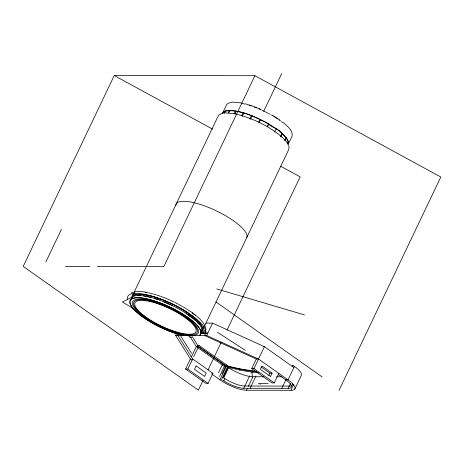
<?xml version="1.0" encoding="UTF-8"?>
<svg xmlns="http://www.w3.org/2000/svg" width="464" height="464" viewBox="0 0 464 464"><rect width="100%" height="100%" fill="white"/><g stroke="black" fill="none" stroke-linecap="round" stroke-linejoin="round"><path stroke-width="0.7" d="M222.691 112.99L225.115 111.047C240.607 109.046 255.386 117.148 268.76 123.975C270.611 127.67 286.346 130.581 280.442 136.723M201.776 331.569L201.991 330.13L206.399 333.233L207.895 333.007M267.513 126.84L268.853 124.033C276.237 128.656 284.432 133.47 288.335 141.584L287.993 144.588L288.527 142.738L287.367 139.415L282.245 133.545L280.639 136.915M205.639 332.636C206.26 327.793 205.059 336.696 205.709 331.574A42.966 12.273 25.5 0 0 164.36 300.539A42.966 12.273 25.5 0 0 127.623 299.518M339.045 390.346L440.8 177.016L254.898 75.702L114.243 75.528L23.2 266.406L131.103 342.635M45.884 261.94L61.416 229.378M132.808 295.005L133.429 293.7M134.05 292.395L217.958 116.481L219.153 114.817L222.581 113.175M241.611 102.973L232.812 102.121L228.52 103.095L227.116 104.093L226.264 105.398L222.517 113.257C226.861 107.961 235.202 111.285 240.886 112.178C250.566 114.805 259.823 118.865 268.517 123.847L267.177 126.655M223.921 113.384L224.994 111.14M224.321 113.257L225.394 111.006M228.271 112.711L229.344 110.467M228.891 112.711L229.964 110.467M234.129 113.825L235.463 111.024M234.906 113.964L236.24 111.157M254.898 75.702L163.856 266.58L97.231 266.498M241.622 115.582L242.962 112.775M242.191 116.383L243.797 113.019M249.736 118.993L251.343 115.623M250.519 119.294L252.126 115.925M263.714 111.279L281.66 73.654M258.715 122.2L260.055 119.393M259.324 122.49L260.664 119.683M192.142 360.18L190.408 358.95L175.653 335.455L176.726 333.21M274.543 132.066L276.15 128.696M178.721 333.842L177.915 335.524L192.63 358.95L212.912 373.282L208.092 383.392L205.871 383.386L185.588 369.054L190.408 358.95M284.838 140.511L286.178 137.704M285.035 140.795L286.375 137.994M287.187 143.701L288.26 141.456M288.324 141.752L287.518 143.434L286.143 141.392L281.805 136.897M288.324 144.084L292.076 136.225C293.225 130.1 286.874 125.86 282.883 122.264M202.437 329.156L203.876 326.146M200.199 334.434L201.005 332.752M204.485 326.186L288.707 149.617L289.031 147.546L288.608 145.568M191.481 356.7L196.295 346.602L189.109 335.153M185.588 369.054L187.81 369.06L192.63 358.95M193.697 356.706L199.056 345.477L228.363 366.189L239.998 368.909L255.293 371.333M175.653 335.455L206.689 335.495L212.582 323.141L264.405 346.683L293.909 367.529M203.058 380.387L198.389 390.172L131.799 343.128M208.04 369.947L213.637 358.208M214.264 356.903L221.108 342.548M227.018 330.153L300.144 176.842L280.476 166.124M218.486 372.783L222.772 363.805M219.518 376.513L224.872 365.284M222.099 373.769L226.386 364.791M293.683 384.511L290.928 390.288L246.512 390.236A20.77 5.933 25.5 0 1 219.913 379.796L226.339 366.322L198.012 346.312M221.45 379.796L227.343 367.447M223.01 377.418L228.363 366.189M223.201 377.551L228.027 367.447M228.561 367.807L223.741 377.916L224.849 378.659A16.878 4.82 25.5 0 0 244.812 386.031L289.234 386.089A16.878 4.82 25.5 0 0 292.529 383.618M290.435 383.56L288.161 388.333L243.745 388.281A16.878 4.82 25.5 0 1 223.781 380.903L224.849 378.659M191.203 334.95L198.517 346.602L227.83 367.308L239.459 370.034L239.998 368.909M278.8 373.363L274.247 382.91L272.026 382.904L251.737 368.573L256.29 359.032L258.512 359.032L288.016 379.877A20.77 5.933 25.5 0 1 290.928 390.288M243.745 388.281L249.632 375.927M252.486 371.061L251.952 372.186L252.399 377.882M251.737 368.573L253.959 368.578L264.405 346.683L263.291 346.683M246.512 390.236L247.44 388.281M248.368 386.332L252.938 376.756L263.68 376.774M250.108 388.287L255.995 375.933M268.83 375.393L269.897 373.149L272.119 373.149L270.512 376.519L260.374 369.356L261.98 365.986L272.119 373.149M281.799 388.327L286.184 379.134M292.442 366.49L292.981 365.371L294.443 366.403A20.77 5.933 25.5 0 1 301.298 375.422L294.872 388.896M294.443 366.403L288.016 379.877L285.795 379.877L278.336 374.605M132.031 297.36L131.237 298.549M201.121 332.81C204.74 324.063 190.489 317.138 185.084 312.632M292.981 365.371L292.03 366.264M150.945 297.383C145.099 296.519 133.261 291.972 130.947 300.005M199.12 335.553L199.932 334.996A38.941 11.124 25.5 0 0 165.671 305.184A39.075 11.165 25.5 0 0 130.744 305.103A39.075 11.165 25.5 0 0 181.07 335.031M199.323 335.553L200.048 335.054A39.075 11.165 25.5 0 0 165.671 305.144A38.941 11.124 25.5 0 0 130.86 305.144A38.941 11.124 25.5 0 0 181.024 334.973L183.408 335.53M132.576 296.856L122.432 301.994L133.493 308.583M131.219 292.993C136.497 290.481 142.599 291.572 148.109 292.569M207.773 333.222L200.396 333.303M200.494 333.233L206.399 333.233M225.179 112.833L234.61 113.75M65.308 266.458L89.825 266.487M137.518 295.551L140.221 295.487M205.97 323.135L212.582 323.141M197.386 345.477L199.056 345.477M198.517 346.602L196.295 346.602L225.806 367.447M211.804 373.282L212.912 373.282M276.579 376.785L281.59 376.797M258.349 383.38L268.122 383.392M201.672 333.256L205.685 333.314L204.612 335.559L256.29 359.032M202.153 329.759L204.583 330.211L205.68 331.447M258.964 372.865L251.952 372.186L239.459 370.034M143.434 295.8L150.893 297.325L159.361 300.017M234.819 113.784C251.836 117.804 268.151 125.564 281.631 136.747M225.852 365.91L238.165 368.793A133.835 38.234 25.5 0 0 256.772 371.635M191.597 337.595L188.79 336.76M245.311 103.832L253.008 106.239L261.122 109.51M216.792 288.944L304.558 314.94M155.022 298.514L158.589 299.715M159.338 299.964L172.678 305.637M206.689 335.495L258.512 359.032M177.022 307.864L163.925 301.762M114.243 75.528L212.587 129.125M176.987 307.887L185.148 312.626M272.942 115.577L279.873 120.025M217.622 332.381L245.323 350.372M222.668 380.161L223.781 380.903M188.471 314.865L189.956 315.943M216.004 301.983L322.225 377.023M186.615 313.664L190.64 316.506M190.919 316.755L194.909 319.945L199.305 324.493M194.515 319.609L195.002 319.957L194.306 319.441M260.884 366.78L269.897 373.149M253.959 368.578L274.247 382.91M259.968 384.076L260.327 384.331M211.845 374.094L219.913 379.796M187.81 369.06L208.092 383.392M204.288 333.291L201.875 331.65L203.899 333.245M190.982 311.721C197.032 316.46 204.699 321.517 206.033 329.689M188.726 315.085L192.021 317.533M285.795 379.877L287.28 380.985A16.878 4.82 25.5 0 1 288.161 388.333M180.461 335.623L186.296 344.92M186.389 345.065L191.62 353.4M175.856 205.25A39.075 11.165 25.5 0 1 213.892 209.716A39.075 11.165 25.5 0 1 246.807 237.458M132.588 296.45A39.075 11.165 25.5 0 1 134.896 292.917M145.093 292.32A39.075 11.165 25.5 0 1 146.247 292.494M148.671 292.935A39.075 11.165 25.5 0 1 152.552 293.845M153.224 294.025A39.075 11.165 25.5 0 1 155.985 294.82M156.687 295.034A39.075 11.165 25.5 0 1 160.376 296.264M160.996 296.484A39.075 11.165 25.5 0 1 174.336 302.151M174.963 302.464A39.075 11.165 25.5 0 1 178.072 304.059M178.681 304.384A39.075 11.165 25.5 0 1 182.277 306.385M182.862 306.727A39.075 11.165 25.5 0 1 186.806 309.146M187.346 309.494A39.075 11.165 25.5 0 1 190.46 311.605M192.16 312.835A39.075 11.165 25.5 0 1 195.269 315.276M203.766 326.702A39.075 11.165 25.5 0 1 202.78 329.33M131.735 297.25A39.075 11.165 25.5 0 1 171.048 303.34A39.075 11.165 25.5 0 1 202.484 330.391M242.098 103.437A34.887 9.964 25.5 0 1 244.853 104.069M249.255 105.311A34.887 9.964 25.5 0 1 251.163 105.931M254.411 107.085A34.887 9.964 25.5 0 1 256.395 107.851M259.051 108.941A34.887 9.964 25.5 0 1 261.046 109.811M262.183 110.328A34.887 9.964 25.5 0 1 268.349 113.367M268.894 113.663A34.887 9.964 25.5 0 1 270.152 114.347M271.399 115.043A34.887 9.964 25.5 0 1 272.623 115.751M273.824 116.464A34.887 9.964 25.5 0 1 276.15 117.914M276.712 118.274A34.887 9.964 25.5 0 1 277.814 119.004M279.409 120.106A34.887 9.964 25.5 0 1 280.43 120.837M281.416 121.574A34.887 9.964 25.5 0 1 282.361 122.299M131.799 297.418A38.941 11.124 25.5 0 1 136.828 294.541M138.052 294.425A38.941 11.124 25.5 0 1 172.643 304.274A38.941 11.124 25.5 0 1 200.97 324.939M201.283 325.444A38.941 11.124 25.5 0 1 201.939 326.726M202.182 327.329A38.941 11.124 25.5 0 1 202.472 328.477M202.513 329.515A38.941 11.124 25.5 0 1 202.31 330.449M252.938 376.756A20.77 5.933 25.5 0 1 226.339 366.322M196.092 365.905L194.486 369.274L204.63 376.437L206.236 373.068L196.092 365.905M143.446 315.804A35.049 10.011 25.5 0 0 196.487 333.227A35.049 10.011 25.5 0 0 156.414 302.876A35.049 10.011 25.5 0 0 143.446 315.804M144.263 315.862A33.75 9.64 25.5 0 0 195.332 332.636A33.75 9.64 25.5 0 0 156.745 303.41A33.75 9.64 25.5 0 0 144.263 315.862M142.634 315.752A36.349 10.382 25.5 0 0 197.635 333.819A36.349 10.382 25.5 0 0 156.078 302.337A36.349 10.382 25.5 0 0 142.634 315.752"/></g></svg>
